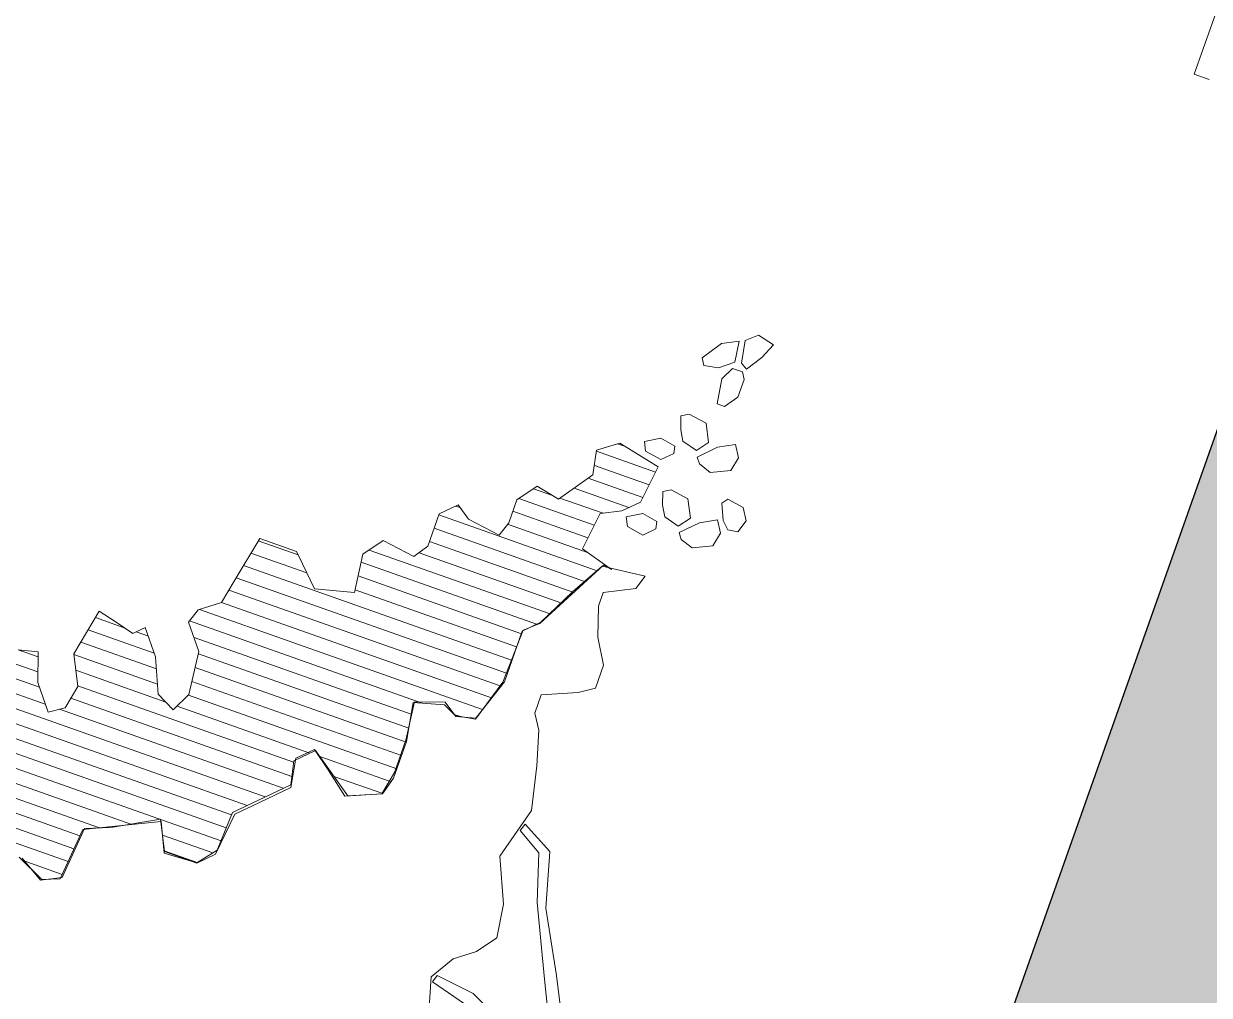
# Model space of a CAD drawing. Header units: centimetres. Extents: x -38353 to 28366, y -42745 to 17597.
# Drawn here: x -22541.6 to -22173.1, y -22320.3 to -22018.2 of the extents above; entities that cross this region are included whole.
import ezdxf

# ---------------------------------------------------------------- set-up
doc = ezdxf.new("R2010")
doc.units = ezdxf.units.CM
doc.header["$LTSCALE"] = 500
for name, color, linetype, lineweight in [('0-1', 250, 'Continuous', 9), ('A-DETL-GENF-2', 250, 'Continuous', 9), ('A-DETL-WIDE', 214, 'Continuous', 25), ('A-FLOR-1', 192, 'Continuous', 18), ('AGAC_1_dwg-1', 250, 'Continuous', 9)]:
    doc.layers.add(name, color=color, linetype=linetype, lineweight=lineweight)

# ---------------------------------------------------------------- blocks, each defined once
blk = doc.blocks.new('AGAC_1_dwg-2924897-A vaziyet')
at = {"layer": '0-1'}
for p, q in [((-26138.17, 4835.43), (-26138.17, 4910.22)), ((-26133.79, 4826.24), (-26133.79, 4910.95)), ((-26151.29, 4841.14), (-26151.29, 4891.34)), ((-26146.92, 4840.73), (-26146.92, 4891.87)), ((-26142.54, 4840.32), (-26142.54, 4893.68)), ((-26129.42, 4798.43), (-26129.42, 4882.91)), ((-26125.04, 4798.25), (-26125.04, 4880.29)), ((-26120.67, 4798.07), (-26120.67, 4879.83)), ((-26116.29, 4794.42), (-26116.29, 4880.93)), ((-26111.92, 4790.05), (-26111.92, 4882.02)), ((-26107.54, 4864.11), (-26107.54, 4880.82)), ((-26103.17, 4867.61), (-26103.17, 4879.14)), ((-26098.79, 4869.63), (-26098.79, 4878.41)), ((-26094.42, 4871.09), (-26094.42, 4877.68)), ((-26107.54, 4785.67), (-26107.54, 4859.46)), ((-26103.17, 4784.38), (-26103.17, 4857.26)), ((-26094.42, 4829.02), (-26094.42, 4858.68)), ((-26090.04, 4833.33), (-26090.04, 4860.87)), ((-26085.67, 4835.21), (-26085.67, 4860.14)), ((-26081.29, 4837.44), (-26081.29, 4859.26)), ((-26076.92, 4848.89), (-26076.92, 4858.39)), ((-26155.67, 4841.55), (-26155.67, 4854.71)), ((-26098.79, 4785.32), (-26098.79, 4856.49)), ((-26076.92, 4840.94), (-26076.92, 4845.01)), ((-26068.17, 4753.76), (-26068.17, 4830.46)), ((-26063.79, 4735.39), (-26063.79, 4828.76)), ((-26094.42, 4781.47), (-26094.42, 4825.3)), ((-26076.92, 4755.09), (-26076.92, 4824.44)), ((-26072.54, 4755.85), (-26072.54, 4827.43)), ((-26090.04, 4754.37), (-26090.04, 4823.11)), ((-26085.67, 4754.37), (-26085.67, 4823.47)), ((-26081.29, 4754.37), (-26081.29, 4823.96)), ((-26059.42, 4734.05), (-26059.42, 4822.99)), ((-26055.04, 4732.7), (-26055.04, 4822.12)), ((-26050.67, 4732.19), (-26050.67, 4821.24)), ((-26046.29, 4732.06), (-26046.29, 4820.37)), ((-26041.92, 4801.1), (-26041.92, 4819.49)), ((-26037.54, 4805.48), (-26037.54, 4818.62)), ((-26138.17, 4803.19), (-26138.17, 4814.12)), ((-26133.79, 4799.61), (-26133.79, 4816.18)), ((-26041.92, 4731.92), (-26041.92, 4785.15)), ((-26037.54, 4731.79), (-26037.54, 4785.7)), ((-26033.17, 4728.13), (-26033.17, 4786.25)), ((-26028.79, 4725.48), (-26028.79, 4785.17)), ((-26094.42, 4754.73), (-26094.42, 4778.27)), ((-26098.79, 4755.93), (-26098.79, 4772.05)), ((-26024.42, 4723.15), (-26024.42, 4770.26)), ((-26020.04, 4720.81), (-26020.04, 4768.34)), ((-26015.67, 4718.48), (-26015.67, 4768.34)), ((-26011.29, 4716.14), (-26011.29, 4768.34)), ((-26006.92, 4762.95), (-26006.92, 4764.34)), ((-26006.92, 4720.85), (-26006.92, 4747.26)), ((-26002.54, 4722.3), (-26002.54, 4747.08)), ((-26068.17, 4741.43), (-26068.17, 4743.26)), ((-25998.17, 4721.76), (-25998.17, 4746.62)), ((-25993.79, 4737.09), (-25993.79, 4743.34)), ((-25993.79, 4720.4), (-25993.79, 4734.62)), ((-25989.42, 4713.42), (-25989.42, 4731.5)), ((-25985.04, 4710.43), (-25985.04, 4728.37)), ((-25976.29, 4709.34), (-25976.29, 4728.8)), ((-25980.67, 4709.89), (-25980.67, 4727.92)), ((-25971.92, 4720.72), (-25971.92, 4723.39))]:
    blk.add_line(p, q, dxfattribs=at)
at = {"layer": '0-1', "flags": 128}
for points in [[(-26094.39, 4877.68), (-26092.87, 4871.6), (-26101.98, 4868.56), (-26109.56, 4862.49), (-26106.53, 4857.93), (-26098.94, 4856.42), (-26089.84, 4860.97), (-26074.66, 4857.93), (-26076.18, 4851.86), (-26077.69, 4845.79), (-26074.66, 4842.75), (-26082.25, 4836.67), (-26092.87, 4832.12), (-26095.91, 4826.04), (-26089.84, 4823.01), (-26076.18, 4824.53), (-26068.59, 4830.6), (-26064.04, 4829.08), (-26059.48, 4823.01), (-26051.89, 4821.49), (-26036.72, 4818.45), (-26036.72, 4806.3), (-26039.75, 4803.27), (-26045.82, 4797.19), (-26042.79, 4785.04), (-26030.65, 4786.56), (-26024.58, 4782.01), (-26026.1, 4771.38), (-26021.54, 4768.34), (-26010.92, 4768.34), (-26006.37, 4763.78), (-26009.4, 4759.23), (-26010.92, 4748.6), (-26006.37, 4747.08), (-25998.78, 4747.08), (-25992.71, 4742.52), (-25994.22, 4734.93), (-25983.6, 4727.34), (-25976.01, 4728.86), (-25971.46, 4722.78), (-25974.5, 4709.11), (-25986.64, 4710.63), (-25991.19, 4715.19), (-25994.22, 4721.26), (-26006.37, 4722.78), (-26009.4, 4712.15), (-26009.01, 4714.92), (-26032.66, 4727.55), (-26036.34, 4731.75), (-26053.68, 4732.28), (-26067.35, 4736.49), (-26068.4, 4742.8), (-26066.3, 4747.01), (-26068.92, 4756.48), (-26081.01, 4754.37), (-26093.1, 4754.37), (-26098.88, 4755.95), (-26103.08, 4765.95), (-26093.1, 4780.15), (-26098.35, 4785.41), (-26105.71, 4783.83), (-26119.9, 4798.03), (-26132.51, 4798.56), (-26138.29, 4803.3), (-26138.82, 4813.82), (-26129.89, 4818.02), (-26140.4, 4840.12), (-26157.21, 4841.7), (-26159.32, 4846.96), (-26155.11, 4855.9)], [(-26155.09, 4854.9), (-26159.65, 4847.3), (-26156.61, 4841.23), (-26139.92, 4839.71), (-26136.88, 4832.12), (-26129.29, 4818.45), (-26138.4, 4813.9), (-26138.4, 4803.27), (-26133.85, 4798.71), (-26120.19, 4797.19), (-26114.12, 4791.12), (-26106.53, 4783.52), (-26097.42, 4785.04), (-26092.87, 4780.49), (-26097.42, 4774.41), (-26103.49, 4766.82), (-26098.94, 4756.19), (-26091.35, 4754.67), (-26080.73, 4754.67), (-26068.59, 4756.19), (-26065.55, 4747.08), (-26068.59, 4742.52), (-26067.07, 4736.45), (-26053.41, 4731.89), (-26036.72, 4731.89), (-26032.17, 4727.34), (-26020.02, 4721.26), (-26009.4, 4715.19), (-26007.88, 4701.52), (-26012.44, 4703.04), (-26016.99, 4712.15), (-26021.54, 4712.15), (-26030.65, 4709.11), (-26038.24, 4704.56), (-26045.82, 4704.56), (-26048.86, 4709.11), (-26053.41, 4719.74), (-26059.48, 4719.74), (-26064.04, 4716.71), (-26074.66, 4713.67), (-26088.32, 4710.63), (-26105.01, 4715.19), (-26118.67, 4709.11), (-26129.29, 4707.6), (-26135.36, 4712.15), (-26139.92, 4718.23), (-26147.51, 4722.78), (-26158.13, 4719.74)], [(-26180.6, 4672.26), (-26168.2, 4681.57), (-26157.35, 4696.3), (-26151.93, 4710.26), (-26148.83, 4721.89), (-26146.5, 4721.12), (-26148.05, 4708.71), (-26155.03, 4693.98), (-26163.55, 4679.24), (-26152.7, 4681.57), (-26136.43, 4689.32), (-26114.73, 4699.4), (-26100.01, 4704.06), (-26095.36, 4711.81), (-26093.03, 4711.03), (-26098.46, 4700.95), (-26115.51, 4696.3), (-26134.1, 4686.22), (-26157.35, 4674.59), (-26171.3, 4668.39)]]:
    blk.add_lwpolyline(points, dxfattribs=at)
for points in [[(-25968.45, 4715.75), (-25965.75, 4711.25), (-25966.65, 4706.3), (-25968.9, 4705.85), (-25972.04, 4709), (-25971.14, 4714.4)], [(-25990.65, 4703.78), (-25992.9, 4703.33), (-25996.05, 4706.48), (-25995.15, 4711.89), (-25992.45, 4713.24), (-25989.75, 4708.73)], [(-25955.85, 4705.4), (-25956.75, 4699.54), (-25962.15, 4696.84), (-25965.75, 4699.54), (-25964.4, 4704.5), (-25961.25, 4706.3), (-25957.2, 4707.65)], [(-25939.17, 4701.63), (-25940, 4706.18), (-25937.93, 4707.43), (-25931.72, 4703.28), (-25929.23, 4698.31), (-25935.86, 4697.48)], [(-25979.86, 4702.88), (-25980.75, 4697.03), (-25986.15, 4694.33), (-25989.75, 4697.03), (-25988.4, 4701.98), (-25985.25, 4703.78), (-25981.2, 4705.13)], [(-25940, 4692.92), (-25937.93, 4694.17), (-25937.93, 4697.48), (-25942.07, 4699.55), (-25949.94, 4698.31), (-25949.94, 4695.82), (-25945.8, 4692.92)], [(-25983.9, 4686.23), (-25987.5, 4683.97), (-25992, 4684.87), (-25994.7, 4690.73), (-25993.35, 4694.78), (-25991.55, 4696.13), (-25986.6, 4691.18)], [(-25959.9, 4688.74), (-25963.5, 4686.49), (-25968, 4687.39), (-25970.7, 4693.24), (-25969.35, 4697.29), (-25967.55, 4698.64), (-25962.6, 4693.69)], [(-25931.72, 4690.02), (-25926.75, 4687.95), (-25925.51, 4693.34), (-25928.4, 4696.65), (-25935.45, 4695.41), (-25936.69, 4693.34)], [(-25983.45, 4684.42), (-25978.51, 4686.68), (-25976.71, 4685.32), (-25977.61, 4679.92), (-25981.2, 4677.67), (-25985.25, 4679.02), (-25985.7, 4682.17)]]:
    blk.add_lwpolyline(points, close=True, dxfattribs=at)

msp = doc.modelspace()

# ---------------------------------------------------------------- hatches: boundary and pattern name
at = {"layer": 'A-DETL-GENF-2'}
h = msp.add_hatch(dxfattribs=at)
h.set_pattern_fill('FP_11', color=256, angle=70.5377, style=0, pattern_type=2)
h.set_pattern_definition([(359.9997, (-25016.3, -24126.33), (317.5015, 317.4985), [317.5, -317.5]), (359.9997, (-25016.3, -24007.27), (317.5015, 317.4985), [317.5, -317.5]), (359.9997, (-25016.3, -23888.2), (317.5015, 317.4985), [317.5, -317.5]), (89.9997, (-24976.62, -23848.52), (-317.4985, 317.5015), [317.5, -317.5]), (89.9997, (-24857.56, -23848.52), (-317.4985, 317.5015), [317.5, -317.5]), (89.9997, (-24738.5, -23848.52), (-317.4985, 317.5015), [317.5, -317.5])])
h.paths.add_polyline_path([(-22724.34, -24761.85), (-22327.88, -23639.94), (-22535.31, -23566.64), (-22020.53, -22109.92), (-22143.11, -22066.6), (-23054.34, -24645.23)], flags=0)
h.paths.add_polyline_path([(-21885.59, -21728.06), (-20354.6, -17395.61), (-20496.03, -17345.63), (-20066.22, -16129.34), (-20219.3, -16075.25), (-20906.98, -18421.85), (-21540.24, -20213.87), (-21757.33, -20974.92), (-22008.17, -21684.74), (-21922.5, -21715.02)], flags=0)
h.paths.add_polyline_path([(-19966.27, -15846.49), (-19511.47, -14559.48), (-19733.04, -14481.18), (-19845.76, -14800.58), (-20134.81, -15786.93)], flags=0)
h.paths.add_polyline_path([(-18970.04, -13027.33), (-16952.6, -7318.31), (-17169.46, -7241.67), (-18928.59, -12220.09), (-19169.07, -12956.99), (-19167.98, -12957.38)], flags=0)
h.paths.add_polyline_path([(-16815.99, -6931.73), (-16281.23, -5418.44), (-16168.08, -5458.42), (-14847.99, -1722.77), (-15177.99, -1606.16), (-17032.85, -6855.1)], flags=0)

# ---------------------------------------------------------------- linework, layer by layer
at = {"layer": 'A-DETL-WIDE'}
msp.add_line((-22143.11, -22066.6), (-23054.34, -24645.23), dxfattribs=at)
at = {"layer": 'A-FLOR-1'}
for p in [(-22054.49, -21685.07), (-22173.05, -22035.59)]:
    msp.add_line(p, (-22177.77, -22033.93), dxfattribs=at)

# ---------------------------------------------------------------- block references
at = {"layer": 'AGAC_1_dwg-1', "rotation": 70.5377214474292}
msp.add_blockref('AGAC_1_dwg-2924897-A vaziyet', (-9250.03, 765.32), dxfattribs=at)

doc.saveas('drawing.dxf')
